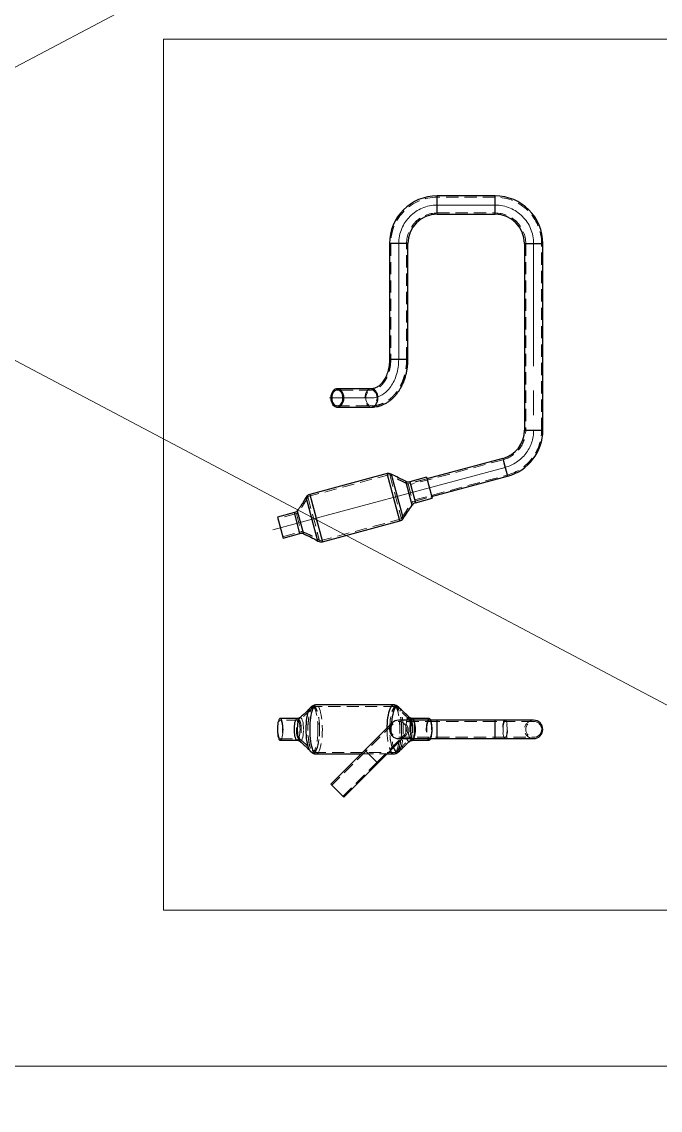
# Model space of a CAD drawing. Header units: millimetres. Extents: x -274 to 1592, y -149 to 3482.
# Drawn here: x 903 to 1234, y 1859 to 2423 of the extents above; entities that cross this region are included whole.
import ezdxf

# ---------------------------------------------------------------- set-up
doc = ezdxf.new("R2010")
doc.units = ezdxf.units.MM
doc.header["$LTSCALE"] = 5
doc.linetypes.add('CENTERX2', pattern=[20.32, 12.7, -2.54, 2.54, -2.54])
doc.linetypes.add('HIDDEN', pattern=[1.905, 1.27, -0.635])
doc.layers.add('Dimensão', color=252, linetype='Continuous', lineweight=13)

# ---------------------------------------------------------------- blocks, each defined once
blk = doc.blocks.new('11')
at = {"color": 7, "linetype": 'Continuous', "lineweight": 25}
for p, q in [((111.45, 172.04), (81.45, 172.04)), ((81.45, 163.91), (81.45, 172.04)), ((111.45, 163.91), (111.45, 172.04)), ((81.45, 162.52), (81.45, 163.91)), ((111.45, 162.52), (111.45, 163.91)), ((81.45, 162.52), (111.45, 162.52)), ((56.69, 147.28), (56.69, 87.28)), ((64.82, 147.28), (56.69, 147.28)), ((66.21, 147.28), (64.82, 147.28)), ((66.21, 87.28), (66.21, 147.28)), ((126.69, 147.28), (126.69, 50.57)), ((126.69, 147.28), (128.08, 147.28)), ((128.08, 147.28), (136.21, 147.28)), ((136.21, 50.57), (136.21, 147.28)), ((64.82, 87.28), (56.69, 87.28)), ((66.21, 87.28), (64.82, 87.28)), ((47.31, 72.04), (29.63, 72.04)), ((29.63, 62.52), (47.31, 62.52)), ((126.69, 50.57), (128.08, 50.57)), ((128.08, 50.57), (136.21, 50.57)), ((115.39, 35.85), (76.04, 25.31)), ((115.39, 35.85), (115.76, 34.5)), ((115.76, 34.5), (117.86, 26.65)), ((55.48, 28.01), (15.3, 17.25)), ((62.06, 3.48), (55.48, 28.01)), ((57.63, 27.79), (63.8, 4.75)), ((68.44, 11.75), (65.15, 24.04)), ((75.81, 26.16), (67.2, 23.86)), ((67.2, 23.86), (70.13, 12.94)), ((75.81, 26.16), (78.74, 15.25)), ((78.51, 16.11), (117.86, 26.65)), ((15.3, 17.25), (21.88, -7.29)), ((19.6, -6.99), (13.48, 15.85)), ((70.13, 12.94), (78.74, 15.25)), ((7.35, 7.82), (-1.46, 5.46)), ((10.27, -3.1), (7.35, 7.82)), ((8.86, 8.78), (12.07, -3.17)), ((-1.46, 5.46), (1.46, -5.46)), ((21.88, -7.29), (62.06, 3.48)), ((1.46, -5.46), (10.27, -3.1))]:
    blk.add_line(p, q, dxfattribs=at)
at = {"color": 7, "linetype": 'HIDDEN', "lineweight": 18}
for p, q in [((81.45, 172.04), (81.45, 162.52)), ((81.45, 163.17), (81.45, 171.39)), ((111.45, 171.39), (81.45, 171.39)), ((111.45, 172.04), (111.45, 162.52)), ((111.45, 171.39), (111.45, 163.17)), ((81.45, 163.17), (111.45, 163.17)), ((56.69, 147.28), (66.21, 147.28)), ((57.34, 147.28), (57.34, 87.28)), ((65.54, 147.28), (57.36, 147.28)), ((65.56, 87.28), (65.56, 147.28)), ((136.21, 147.28), (126.69, 147.28)), ((127.34, 147.28), (127.34, 50.57)), ((127.36, 147.28), (135.54, 147.28)), ((135.56, 50.57), (135.56, 147.28)), ((56.69, 87.28), (66.21, 87.28)), ((57.36, 87.28), (65.54, 87.28)), ((47.31, 71.39), (29.63, 71.39)), ((29.63, 63.17), (47.31, 63.17)), ((136.21, 50.57), (126.69, 50.57)), ((127.36, 50.57), (135.54, 50.57)), ((115.56, 35.22), (67.6, 22.37)), ((117.86, 26.65), (115.39, 35.85)), ((117.69, 27.28), (115.56, 35.22)), ((56.81, 27.54), (14.31, 16.15)), ((55.48, 28.01), (62.06, 3.48)), ((56.81, 27.54), (62.97, 4.55)), ((63.8, 4.75), (57.63, 27.79)), ((65.15, 24.04), (68.44, 11.75)), ((76.02, 25.39), (66.36, 22.8)), ((66.36, 22.8), (68.87, 13.43)), ((67.43, 23), (67.2, 23.86)), ((76.04, 25.31), (67.43, 23)), ((67.43, 23), (67.79, 21.65)), ((69.73, 14.43), (117.69, 27.28)), ((21.88, -7.29), (15.3, 17.25)), ((67.79, 21.65), (69.9, 13.8)), ((13.48, 15.85), (19.6, -6.99)), ((14.31, 16.15), (20.47, -6.84)), ((68.87, 13.43), (78.53, 16.02)), ((69.9, 13.8), (78.51, 16.11)), ((70.13, 12.94), (69.9, 13.8)), ((8.4, 7.27), (-1.26, 4.68)), ((7.35, 7.82), (10.27, -3.1)), ((8.4, 7.27), (10.91, -2.1)), ((12.07, -3.17), (8.86, 8.78)), ((20.47, -6.84), (62.97, 4.55)), ((1.26, -4.68), (10.91, -2.1))]:
    blk.add_line(p, q, dxfattribs=at)
at = {"color": 7, "linetype": 'CENTERX2', "lineweight": 18}
for p, q in [((81.45, 167.28), (111.45, 167.28)), ((61.45, 87.28), (61.45, 147.28)), ((131.45, 147.28), (131.45, 50.57)), ((25.63, 67.28), (47.31, 67.28)), ((116.63, 31.25), (63.75, 17.08)), ((13.52, 3.62), (63.75, 17.08)), ((13.52, 3.62), (-3.86, -1.04))]:
    blk.add_line(p, q, dxfattribs=at)
at = {"color": 7, "linetype": 'Continuous', "lineweight": 25, "flags": 128}
for points in [[(33, 67.28), (32.92, 68.27), (32.71, 69.22), (32.35, 70.08), (31.88, 70.82), (31.31, 71.41), (30.67, 71.81), (29.98, 72.02), (29.28, 72.02), (28.59, 71.81), (27.95, 71.41), (27.38, 70.82), (26.91, 70.08), (26.55, 69.22), (26.34, 68.27), (26.26, 67.28), (26.34, 66.29), (26.55, 65.34), (26.91, 64.48), (27.38, 63.74), (27.95, 63.16), (28.59, 62.75), (29.28, 62.54), (29.98, 62.54), (30.67, 62.75), (31.31, 63.16), (31.88, 63.74), (32.35, 64.48), (32.71, 65.34), (32.92, 66.29), (33, 67.28)], [(32.54, 67.28), (32.47, 68.2), (32.25, 69.07), (31.9, 69.85), (31.44, 70.5), (30.89, 70.99), (30.28, 71.29), (29.63, 71.39), (28.98, 71.29), (28.37, 70.99), (27.82, 70.5), (27.36, 69.85), (27.01, 69.07), (26.8, 68.2), (26.72, 67.28), (26.8, 66.37), (27.01, 65.5), (27.36, 64.72), (27.82, 64.07), (28.37, 63.58), (28.98, 63.27), (29.63, 63.17), (30.28, 63.27), (30.89, 63.58), (31.44, 64.07), (31.9, 64.72), (32.25, 65.5), (32.47, 66.37), (32.54, 67.28)], [(50.68, 67.28), (50.6, 68.27), (50.38, 69.22), (50.03, 70.08), (49.56, 70.82), (48.99, 71.41), (48.35, 71.81), (47.66, 72.02), (47.31, 72.04)], [(47.31, 62.52), (47.66, 62.54), (48.35, 62.75), (48.99, 63.16), (49.56, 63.74), (50.03, 64.48), (50.38, 65.34), (50.6, 66.29), (50.68, 67.28)]]:
    blk.add_lwpolyline(points, dxfattribs=at)
at = {"color": 7, "linetype": 'HIDDEN', "lineweight": 18, "flags": 128}
for points in [[(47.31, 72.04), (46.96, 72.02), (46.27, 71.81), (45.62, 71.41), (45.05, 70.82), (44.58, 70.08), (44.23, 69.22), (44.01, 68.27), (43.94, 67.28), (44.01, 66.29), (44.23, 65.34), (44.58, 64.48), (45.05, 63.74), (45.62, 63.16), (46.27, 62.75), (46.96, 62.54), (47.31, 62.52)], [(44.4, 67.28), (44.47, 66.37), (44.69, 65.5), (45.03, 64.72), (45.5, 64.07), (46.05, 63.58), (46.66, 63.27), (47.31, 63.17), (47.96, 63.27), (48.57, 63.58), (49.12, 64.07), (49.58, 64.72), (49.93, 65.5), (50.14, 66.37), (50.22, 67.28), (50.14, 68.2), (49.93, 69.07), (49.58, 69.85), (49.12, 70.5), (48.57, 70.99), (47.96, 71.29), (47.31, 71.39), (46.66, 71.29), (46.05, 70.99), (45.5, 70.5), (45.03, 69.85), (44.69, 69.07), (44.47, 68.2), (44.4, 67.28)]]:
    blk.add_lwpolyline(points, dxfattribs=at)
at = {"color": 7, "linetype": 'Continuous', "lineweight": 25}
for centre, radius, start, end in [((81.45, 147.28), 24.76, 90, 180), ((111.45, 147.28), 24.76, 0, 90), ((81.45, 147.28), 15.24, 90, 180), ((111.45, 147.28), 15.24, 0, 90), ((111.45, 50.57), 15.24, 285, 0), ((111.45, 50.57), 24.76, 285, 0), ((56.26, 25.12), 3, 62.8621, 105), ((66.43, 26.75), 3, 244.7852, 285), ((16.08, 14.35), 3, 105, 149.9758), ((70.9, 10.04), 3, 105, 145.2148), ((6.57, 10.72), 3, 285, 319.8841), ((61.28, 6.38), 3, 285, 327.1379), ((11.05, -5.99), 3, 70.1159, 105), ((21.1, -4.39), 3, 240.0242, 285)]:
    blk.add_arc(centre, radius, start, end, dxfattribs=at)
at = {"color": 7, "linetype": 'HIDDEN', "lineweight": 18}
for centre, radius, start, end in [((81.45, 147.28), 24.11, 90, 180), ((111.45, 147.28), 24.11, 0, 90), ((81.45, 147.28), 15.89, 90, 180), ((111.45, 147.28), 15.89, 0, 90), ((111.45, 50.57), 15.89, 285, 0), ((111.45, 50.57), 24.11, 285, 0)]:
    blk.add_arc(centre, radius, start, end, dxfattribs=at)
at = {"color": 7, "linetype": 'CENTERX2', "lineweight": 18}
for centre, start, end in [((81.45, 147.28), 90, 180), ((111.45, 147.28), 0, 90), ((111.45, 50.57), 285, 0)]:
    blk.add_arc(centre, 20, start, end, dxfattribs=at)
blk.add_ellipse((47.31, 87.28), major_axis=(0, -20), ratio=0.707107, start_param=0, end_param=1.570796, dxfattribs=at)
at = {"color": 7, "linetype": 'Continuous', "lineweight": 25}
for points, knots in [([(47.31, 62.52), (47.65, 62.53), (48.53, 62.54), (49.94, 62.73), (51.52, 63.1), (53.06, 63.64), (54.56, 64.35), (56.01, 65.22), (57.4, 66.24), (58.72, 67.42), (59.95, 68.75), (61.1, 70.21), (62.15, 71.8), (63.09, 73.51), (63.92, 75.31), (64.63, 77.2), (65.21, 79.16), (65.66, 81.18), (65.99, 83.24), (66.18, 85.28), (66.2, 86.63), (66.21, 87.28)], [0, 0, 0, 0, 0.032798, 0.084103, 0.135419, 0.186923, 0.238779, 0.291111, 0.343999, 0.397468, 0.451487, 0.505984, 0.56086, 0.616009, 0.671332, 0.726751, 0.782203, 0.837654, 0.893096, 0.94853, 1, 1, 1, 1]), ([(56.69, 87.28), (56.68, 87.01), (56.68, 86.19), (56.58, 84.84), (56.36, 83.25), (56.03, 81.71), (55.6, 80.24), (55.08, 78.86), (54.47, 77.58), (53.8, 76.42), (53.07, 75.38), (52.29, 74.48), (51.49, 73.72), (50.67, 73.11), (49.83, 72.63), (48.99, 72.29), (48.15, 72.08), (47.59, 72.06), (47.31, 72.04)], [0, 0, 0, 0, 0.032084, 0.095688, 0.159232, 0.222643, 0.285884, 0.348929, 0.411781, 0.474476, 0.537112, 0.599802, 0.662799, 0.726508, 0.79154, 0.858785, 0.929433, 1, 1, 1, 1]), ([(65.15, 24.04), (63.9, 24.64), (61.37, 25.86), (58.88, 27.14), (57.63, 27.79)], [0, 0, 0, 0, 0.496068, 1, 1, 1, 1]), ([(13.48, 15.85), (13.05, 15.1), (12.23, 13.69), (11.02, 11.74), (9.93, 10.12), (9.2, 9.2), (8.86, 8.78)], [0, 0, 0, 0, 0.310788, 0.580258, 0.809518, 1, 1, 1, 1]), ([(63.8, 4.75), (64.56, 5.94), (66.08, 8.29), (67.66, 10.61), (68.44, 11.75)], [0, 0, 0, 0, 0.503932, 1, 1, 1, 1]), ([(12.07, -3.17), (12.57, -3.37), (13.66, -3.8), (15.41, -4.66), (17.44, -5.74), (18.85, -6.55), (19.6, -6.99)], [0, 0, 0, 0, 0.190482, 0.419742, 0.689212, 1, 1, 1, 1])]:
    blk.add_open_spline(points, degree=3, knots=knots, dxfattribs=at)
at = {"color": 7, "linetype": 'HIDDEN', "lineweight": 18}
for points, knots in [([(47.31, 63.17), (47.64, 63.18), (48.49, 63.19), (49.86, 63.37), (51.4, 63.74), (52.91, 64.28), (54.38, 64.99), (55.8, 65.85), (57.15, 66.88), (58.43, 68.06), (59.64, 69.38), (60.75, 70.84), (61.76, 72.42), (62.67, 74.12), (63.46, 75.91), (64.13, 77.78), (64.68, 79.73), (65.1, 81.73), (65.39, 83.77), (65.54, 85.62), (65.56, 86.8), (65.56, 87.28)], [0, 0, 0, 0, 0.0326, 0.084762, 0.136943, 0.189319, 0.242051, 0.295258, 0.349009, 0.403313, 0.458128, 0.513374, 0.568951, 0.624756, 0.6807, 0.736715, 0.792746, 0.848769, 0.904782, 0.960788, 1, 1, 1, 1]), ([(57.34, 87.28), (57.33, 87), (57.33, 86.17), (57.23, 84.78), (57, 83.16), (56.66, 81.58), (56.23, 80.07), (55.69, 78.65), (55.07, 77.32), (54.38, 76.11), (53.62, 75.03), (52.81, 74.08), (51.96, 73.27), (51.08, 72.6), (50.19, 72.08), (49.27, 71.7), (48.31, 71.44), (47.66, 71.41), (47.31, 71.39)], [0, 0, 0, 0, 0.032043, 0.095209, 0.158327, 0.221335, 0.284201, 0.346906, 0.40945, 0.471866, 0.534231, 0.59664, 0.659302, 0.722545, 0.786855, 0.852911, 0.921564, 1, 1, 1, 1]), ([(66.42, 22.58), (65.85, 22.84), (64.55, 23.42), (62.4, 24.47), (59.78, 25.78), (57.9, 26.75), (56.88, 27.27)], [0, 0, 0, 0, 0.176746, 0.401876, 0.676074, 1, 1, 1, 1]), ([(14.39, 15.83), (14.02, 15.18), (13.33, 13.99), (12.35, 12.37), (11.52, 11.07), (10.86, 10.09), (10.32, 9.34), (9.81, 8.67), (9.21, 7.93), (8.71, 7.43), (8.43, 7.16)], [0, 0, 0, 0, 0.214488, 0.393243, 0.537986, 0.650025, 0.730375, 0.799554, 0.889653, 1, 1, 1, 1]), ([(62.89, 4.82), (63.6, 5.91), (64.94, 7.98), (66.89, 10.95), (68.19, 12.79), (68.81, 13.66)], [0, 0, 0, 0, 0.364803, 0.698388, 1, 1, 1, 1]), ([(10.88, -1.98), (11.26, -2.08), (11.94, -2.26), (12.83, -2.6), (13.61, -2.93), (14.45, -3.31), (15.52, -3.82), (16.88, -4.53), (18.54, -5.45), (19.73, -6.14), (20.38, -6.51)], [0, 0, 0, 0, 0.110347, 0.200446, 0.269625, 0.349975, 0.462014, 0.606757, 0.785512, 1, 1, 1, 1])]:
    blk.add_open_spline(points, degree=3, knots=knots, dxfattribs=at)

msp = doc.modelspace()

# ---------------------------------------------------------------- linework, layer by layer
at = {"color": 7, "linetype": 'Continuous', "lineweight": 25}
for p, q in [((1052.514, 2067.93), (1052.564, 2067.985)), ((1095.591, 2069.274), (1055.413, 2069.274)), ((1098.303, 2068.123), (1098.22, 2068.201)), ((1045.63, 2062.224), (1036.821, 2062.224)), ((1094.903, 2059.941), (1080.761, 2045.799)), ((1118.271, 2061.336), (1098.271, 2061.336)), ((1103.957, 2062.794), (1103.984, 2062.771)), ((1114.095, 2062.224), (1105.486, 2062.224)), ((1148.271, 2061.336), (1118.271, 2061.336)), ((1118.271, 2051.811), (1118.271, 2061.336)), ((1168.271, 2061.336), (1148.271, 2061.336)), ((1148.271, 2051.811), (1148.271, 2061.336)), ((1036.821, 2050.924), (1045.63, 2050.924)), ((1087.497, 2039.064), (1100.244, 2051.811)), ((1098.271, 2051.811), (1118.271, 2051.811)), ((1105.486, 2050.924), (1114.095, 2050.924)), ((1118.271, 2051.811), (1148.271, 2051.811)), ((1148.271, 2051.811), (1168.271, 2051.811)), ((1052.559, 2045.169), (1052.52, 2045.211)), ((1055.413, 2043.874), (1078.836, 2043.874)), ((1080.761, 2045.799), (1063.084, 2028.122)), ((1087.497, 2039.064), (1080.761, 2045.799)), ((1092.306, 2043.874), (1095.591, 2043.874)), ((1098.262, 2044.985), (1098.315, 2045.036)), ((1069.819, 2021.386), (1087.497, 2039.064)), ((1069.819, 2021.386), (1063.084, 2028.122))]:
    msp.add_line(p, q, dxfattribs=at)
at = {"color": 7, "linetype": 'HIDDEN', "lineweight": 18}
for p, q in [((1096.708, 2068.474), (1054.207, 2068.474)), ((1046.48, 2061.424), (1036.821, 2061.424)), ((1118.271, 2060.686), (1098.271, 2060.686)), ((1114.095, 2061.424), (1104.436, 2061.424)), ((1118.271, 2061.336), (1118.271, 2053.206)), ((1118.271, 2052.461), (1118.271, 2060.686)), ((1148.271, 2060.686), (1118.271, 2060.686)), ((1148.271, 2061.336), (1148.271, 2053.206)), ((1148.271, 2060.686), (1148.271, 2052.461)), ((1168.271, 2060.686), (1148.271, 2060.686)), ((1095.363, 2059.482), (1081.221, 2045.34)), ((1092.304, 2056.574), (1092.31, 2057.348)), ((1036.821, 2051.724), (1046.48, 2051.724)), ((1087.037, 2039.524), (1101.179, 2053.666)), ((1098.271, 2052.461), (1118.271, 2052.461)), ((1100.244, 2051.811), (1101.639, 2053.206)), ((1104.436, 2051.724), (1114.095, 2051.724)), ((1118.271, 2053.206), (1118.271, 2051.811)), ((1118.271, 2052.461), (1148.271, 2052.461)), ((1148.271, 2053.206), (1148.271, 2051.811)), ((1148.271, 2052.461), (1168.271, 2052.461)), ((1054.207, 2044.674), (1096.708, 2044.674)), ((1081.221, 2045.34), (1063.543, 2027.662)), ((1078.836, 2043.874), (1092.306, 2043.874)), ((1080.761, 2045.799), (1087.497, 2039.064)), ((1081.221, 2045.34), (1087.037, 2039.524)), ((1069.359, 2021.846), (1087.037, 2039.524))]:
    msp.add_line(p, q, dxfattribs=at)
at = {"color": 7, "linetype": 'Continuous', "lineweight": 25, "flags": 128}
for points in [[(1052.52, 2045.211), (1052.194, 2045.651), (1051.835, 2046.335), (1051.502, 2047.195), (1051.201, 2048.214), (1050.937, 2049.377), (1050.715, 2050.663), (1050.538, 2052.05), (1050.409, 2053.514), (1050.331, 2055.031), (1050.305, 2056.574), (1050.331, 2058.117), (1050.409, 2059.634), (1050.538, 2061.098), (1050.715, 2062.485), (1050.937, 2063.771), (1051.201, 2064.933), (1051.502, 2065.953), (1051.835, 2066.812), (1052.194, 2067.496), (1052.514, 2067.93)], [(1055.413, 2069.274), (1055.206, 2069.249), (1054.797, 2069.049), (1054.397, 2068.652), (1054.013, 2068.065), (1053.651, 2067.297), (1053.317, 2066.359), (1053.017, 2065.267), (1052.753, 2064.039), (1052.532, 2062.692), (1052.356, 2061.249), (1052.229, 2059.732), (1052.152, 2058.165), (1052.126, 2056.574)], [(1092.31, 2057.348), (1092.33, 2058.165), (1092.407, 2059.732), (1092.534, 2061.249), (1092.71, 2062.692), (1092.931, 2064.039), (1093.194, 2065.267), (1093.495, 2066.359), (1093.829, 2067.297), (1094.191, 2068.065), (1094.575, 2068.652), (1094.975, 2069.049), (1095.384, 2069.249), (1095.588, 2069.274)], [(1098.22, 2068.201), (1098.027, 2068.345), (1097.634, 2068.492), (1097.238, 2068.443), (1096.848, 2068.199), (1096.469, 2067.765), (1096.107, 2067.146), (1095.769, 2066.354), (1095.46, 2065.401), (1095.185, 2064.304), (1094.948, 2063.079), (1094.754, 2061.748), (1094.606, 2060.331), (1094.549, 2059.586)], [(1036.821, 2062.224), (1036.613, 2062.166), (1036.343, 2061.913), (1036.09, 2061.467), (1035.863, 2060.844), (1035.671, 2060.066), (1035.521, 2059.163), (1035.418, 2058.166), (1035.365, 2057.111), (1035.365, 2056.037), (1035.418, 2054.982), (1035.521, 2053.985), (1035.671, 2053.081), (1035.863, 2052.304), (1036.09, 2051.681), (1036.343, 2051.234), (1036.613, 2050.981), (1036.821, 2050.924)], [(1045.632, 2050.924), (1045.422, 2050.981), (1045.152, 2051.234), (1044.899, 2051.681), (1044.673, 2052.304), (1044.481, 2053.081), (1044.331, 2053.985), (1044.227, 2054.982), (1044.175, 2056.037), (1044.175, 2057.111), (1044.227, 2058.166), (1044.331, 2059.163), (1044.481, 2060.066), (1044.673, 2060.844), (1044.899, 2061.467), (1045.152, 2061.913), (1045.422, 2062.166), (1045.632, 2062.224)], [(1046.98, 2062.647), (1046.931, 2062.608), (1046.658, 2062.265), (1046.405, 2061.739), (1046.181, 2061.047), (1045.992, 2060.212), (1045.844, 2059.259), (1045.744, 2058.22), (1045.692, 2057.129), (1045.692, 2056.019), (1045.744, 2054.927), (1045.844, 2053.888), (1045.992, 2052.936), (1046.181, 2052.1), (1046.405, 2051.409), (1046.658, 2050.883), (1046.931, 2050.54), (1046.994, 2050.49)], [(1102.524, 2061.336), (1102.708, 2061.881), (1102.968, 2062.421), (1103.249, 2062.773), (1103.541, 2062.926), (1103.836, 2062.875), (1103.957, 2062.794)], [(1114.882, 2061.336), (1114.702, 2061.713), (1114.44, 2062.064), (1114.164, 2062.217), (1113.887, 2062.166), (1113.617, 2061.913), (1113.364, 2061.467), (1113.308, 2061.336)], [(1114.332, 2061.336), (1114.285, 2061.368), (1114.031, 2061.418), (1113.858, 2061.336)], [(1052.126, 2056.574), (1052.152, 2054.982), (1052.229, 2053.415), (1052.356, 2051.899), (1052.532, 2050.455), (1052.753, 2049.109), (1053.017, 2047.88), (1053.317, 2046.788), (1053.651, 2045.851), (1054.013, 2045.082), (1054.397, 2044.495), (1054.797, 2044.099), (1055.206, 2043.899), (1055.413, 2043.874)], [(1103.987, 2050.379), (1103.836, 2050.272), (1103.541, 2050.221), (1103.249, 2050.374), (1102.968, 2050.726), (1102.708, 2051.267), (1102.524, 2051.811)], [(1113.308, 2051.811), (1113.364, 2051.681), (1113.617, 2051.234), (1113.887, 2050.981), (1114.164, 2050.93), (1114.44, 2051.083), (1114.702, 2051.434), (1114.882, 2051.811)], [(1113.858, 2051.811), (1114.031, 2051.73), (1114.285, 2051.78), (1114.332, 2051.811)], [(1095.628, 2047.196), (1095.769, 2046.794), (1096.107, 2046.001), (1096.469, 2045.383), (1096.848, 2044.948), (1097.238, 2044.704), (1097.634, 2044.655), (1098.027, 2044.802), (1098.262, 2044.985)]]:
    msp.add_lwpolyline(points, dxfattribs=at)
at = {"color": 7, "linetype": 'HIDDEN', "lineweight": 18, "flags": 128}
for points in [[(1057.287, 2056.574), (1057.262, 2058.095), (1057.187, 2059.592), (1057.062, 2061.039), (1056.891, 2062.413), (1056.676, 2063.691), (1056.42, 2064.852), (1056.128, 2065.878), (1055.804, 2066.75), (1055.454, 2067.455), (1055.084, 2067.982), (1054.699, 2068.321), (1054.306, 2068.468), (1053.912, 2068.419), (1053.522, 2068.175), (1053.144, 2067.742), (1052.783, 2067.124), (1052.445, 2066.334), (1052.137, 2065.383), (1051.862, 2064.288), (1051.626, 2063.066), (1051.433, 2061.737), (1051.284, 2060.324), (1051.184, 2058.849), (1051.134, 2057.336), (1051.134, 2055.811), (1051.184, 2054.299), (1051.284, 2052.824), (1051.433, 2051.411), (1051.626, 2050.082), (1051.862, 2048.86), (1052.137, 2047.764), (1052.445, 2046.814), (1052.783, 2046.023), (1053.144, 2045.406), (1053.522, 2044.972), (1053.912, 2044.729), (1054.306, 2044.68), (1054.699, 2044.826), (1055.084, 2045.166), (1055.454, 2045.692), (1055.804, 2046.398), (1056.128, 2047.27), (1056.42, 2048.295), (1056.676, 2049.456), (1056.891, 2050.734), (1057.062, 2052.108), (1057.187, 2053.555), (1057.262, 2055.052), (1057.287, 2056.574)], [(1057.2, 2056.574), (1057.175, 2058.083), (1057.098, 2059.567), (1056.973, 2060.999), (1056.799, 2062.356), (1056.582, 2063.613), (1056.324, 2064.751), (1056.03, 2065.748), (1055.704, 2066.589), (1055.353, 2067.258), (1054.982, 2067.744), (1054.598, 2068.039), (1054.207, 2068.138), (1053.817, 2068.039), (1053.433, 2067.744), (1053.062, 2067.258), (1052.711, 2066.589), (1052.385, 2065.748), (1052.091, 2064.751), (1051.833, 2063.613), (1051.615, 2062.356), (1051.442, 2060.999), (1051.316, 2059.567), (1051.24, 2058.083), (1051.214, 2056.574), (1051.24, 2055.064), (1051.316, 2053.581), (1051.442, 2052.148), (1051.615, 2050.792), (1051.833, 2049.534), (1052.091, 2048.397), (1052.385, 2047.399), (1052.711, 2046.559), (1053.062, 2045.89), (1053.433, 2045.404), (1053.817, 2045.109), (1054.207, 2045.01), (1054.598, 2045.109), (1054.982, 2045.404), (1055.353, 2045.89), (1055.704, 2046.559), (1056.03, 2047.399), (1056.324, 2048.397), (1056.582, 2049.534), (1056.799, 2050.792), (1056.973, 2052.148), (1057.098, 2053.581), (1057.175, 2055.064), (1057.2, 2056.574)], [(1052.564, 2067.985), (1052.573, 2067.993), (1052.965, 2068.295), (1053.365, 2068.396), (1053.764, 2068.295), (1054.156, 2067.993), (1054.535, 2067.496), (1054.894, 2066.812), (1055.227, 2065.953), (1055.528, 2064.933), (1055.792, 2063.771), (1056.014, 2062.485), (1056.191, 2061.098), (1056.32, 2059.634), (1056.398, 2058.117), (1056.424, 2056.574)], [(1055.413, 2043.874), (1055.619, 2043.899), (1056.029, 2044.099), (1056.428, 2044.495), (1056.812, 2045.082), (1057.174, 2045.851), (1057.508, 2046.788), (1057.809, 2047.88), (1058.072, 2049.109), (1058.293, 2050.455), (1058.469, 2051.899), (1058.596, 2053.415), (1058.674, 2054.982), (1058.7, 2056.574), (1058.674, 2058.165), (1058.596, 2059.732), (1058.469, 2061.249), (1058.293, 2062.692), (1058.072, 2064.039), (1057.809, 2065.267), (1057.508, 2066.359), (1057.174, 2067.297), (1056.812, 2068.065), (1056.428, 2068.652), (1056.029, 2069.049), (1055.619, 2069.249), (1055.413, 2069.274)], [(1099.788, 2056.574), (1099.763, 2058.095), (1099.687, 2059.592), (1099.563, 2061.039), (1099.392, 2062.413), (1099.177, 2063.691), (1098.921, 2064.852), (1098.629, 2065.878), (1098.305, 2066.75), (1097.955, 2067.455), (1097.585, 2067.982), (1097.2, 2068.321), (1096.807, 2068.468), (1096.412, 2068.419), (1096.023, 2068.175), (1095.645, 2067.742), (1095.284, 2067.124), (1094.946, 2066.334), (1094.638, 2065.383), (1094.363, 2064.288), (1094.127, 2063.066), (1093.933, 2061.737), (1093.785, 2060.324), (1093.685, 2058.849), (1093.635, 2057.336), (1093.635, 2055.811), (1093.685, 2054.299), (1093.785, 2052.824), (1093.933, 2051.411), (1094.127, 2050.082), (1094.363, 2048.86), (1094.638, 2047.764), (1094.946, 2046.814), (1095.284, 2046.023), (1095.645, 2045.406), (1096.023, 2044.972), (1096.412, 2044.729), (1096.807, 2044.68), (1097.2, 2044.826), (1097.585, 2045.166), (1097.955, 2045.692), (1098.305, 2046.398), (1098.629, 2047.27), (1098.921, 2048.295), (1099.177, 2049.456), (1099.392, 2050.734), (1099.563, 2052.108), (1099.687, 2053.555), (1099.763, 2055.052), (1099.788, 2056.574)], [(1099.716, 2056.574), (1099.69, 2058.09), (1099.613, 2059.581), (1099.487, 2061.021), (1099.313, 2062.384), (1099.094, 2063.648), (1098.835, 2064.79), (1098.539, 2065.793), (1098.212, 2066.637), (1097.859, 2067.309), (1097.487, 2067.798), (1097.101, 2068.094), (1096.708, 2068.194), (1096.316, 2068.094), (1095.93, 2067.798), (1095.557, 2067.309), (1095.204, 2066.637), (1094.877, 2065.793), (1094.582, 2064.79), (1094.322, 2063.648), (1094.104, 2062.384), (1093.93, 2061.021), (1093.803, 2059.581), (1093.726, 2058.09), (1093.701, 2056.574), (1093.726, 2055.057), (1093.803, 2053.566), (1093.93, 2052.127), (1094.104, 2050.764), (1094.322, 2049.5), (1094.582, 2048.357), (1094.877, 2047.355), (1095.204, 2046.51), (1095.557, 2045.838), (1095.93, 2045.35), (1096.316, 2045.053), (1096.708, 2044.954), (1097.101, 2045.053), (1097.487, 2045.35), (1097.859, 2045.838), (1098.212, 2046.51), (1098.539, 2047.355), (1098.835, 2048.357), (1099.094, 2049.5), (1099.313, 2050.764), (1099.487, 2052.127), (1099.613, 2053.566), (1099.69, 2055.057), (1099.716, 2056.574)], [(1095.588, 2069.274), (1095.797, 2069.249), (1096.207, 2069.049), (1096.606, 2068.652), (1096.99, 2068.065), (1097.352, 2067.297), (1097.686, 2066.359), (1097.987, 2065.267), (1098.25, 2064.039), (1098.471, 2062.692), (1098.647, 2061.249), (1098.774, 2059.732), (1098.852, 2058.165), (1098.878, 2056.574), (1098.852, 2054.982), (1098.774, 2053.415), (1098.647, 2051.899), (1098.471, 2050.455), (1098.25, 2049.109), (1097.987, 2047.88), (1097.686, 2046.788), (1097.352, 2045.851), (1096.99, 2045.082), (1096.606, 2044.495), (1096.207, 2044.099), (1095.797, 2043.899), (1095.589, 2043.874)], [(1100.621, 2056.574), (1100.596, 2058.099), (1100.52, 2059.598), (1100.396, 2061.049), (1100.224, 2062.425), (1100.008, 2063.706), (1099.752, 2064.869), (1099.459, 2065.897), (1099.135, 2066.771), (1098.784, 2067.478), (1098.413, 2068.005), (1098.303, 2068.123)], [(1038.076, 2056.574), (1038.05, 2057.55), (1037.974, 2058.486), (1037.851, 2059.344), (1037.686, 2060.089), (1037.485, 2060.69), (1037.257, 2061.122), (1037.011, 2061.368), (1036.757, 2061.418), (1036.506, 2061.269), (1036.268, 2060.928), (1036.052, 2060.409), (1035.868, 2059.733), (1035.723, 2058.927), (1035.623, 2058.026), (1035.572, 2057.064), (1035.572, 2056.083), (1035.623, 2055.122), (1035.723, 2054.22), (1035.868, 2053.415), (1036.052, 2052.738), (1036.268, 2052.219), (1036.506, 2051.879), (1036.757, 2051.73), (1037.011, 2051.78), (1037.257, 2052.026), (1037.485, 2052.458), (1037.686, 2053.058), (1037.851, 2053.803), (1037.974, 2054.661), (1038.05, 2055.597), (1038.076, 2056.574)], [(1038.283, 2056.574), (1038.257, 2057.643), (1038.178, 2058.674), (1038.051, 2059.628), (1037.879, 2060.473), (1037.669, 2061.176), (1037.428, 2061.713), (1037.166, 2062.064), (1036.89, 2062.217), (1036.821, 2062.224)], [(1047.735, 2056.574), (1047.71, 2057.55), (1047.634, 2058.486), (1047.51, 2059.344), (1047.345, 2060.089), (1047.144, 2060.69), (1046.916, 2061.122), (1046.67, 2061.368), (1046.416, 2061.418), (1046.165, 2061.269), (1045.927, 2060.928), (1045.712, 2060.409), (1045.528, 2059.733), (1045.383, 2058.927), (1045.282, 2058.026), (1045.231, 2057.064), (1045.231, 2056.083), (1045.282, 2055.122), (1045.383, 2054.22), (1045.528, 2053.415), (1045.712, 2052.738), (1045.927, 2052.219), (1046.165, 2051.879), (1046.416, 2051.73), (1046.67, 2051.78), (1046.916, 2052.026), (1047.144, 2052.458), (1047.345, 2053.058), (1047.51, 2053.803), (1047.634, 2054.661), (1047.71, 2055.597), (1047.735, 2056.574)], [(1047.705, 2056.574), (1047.679, 2057.558), (1047.599, 2058.499), (1047.471, 2059.356), (1047.3, 2060.092), (1047.093, 2060.674), (1046.859, 2061.076), (1046.608, 2061.282), (1046.352, 2061.282), (1046.101, 2061.076), (1045.867, 2060.674), (1045.66, 2060.092), (1045.489, 2059.356), (1045.361, 2058.499), (1045.282, 2057.558), (1045.255, 2056.574), (1045.282, 2055.589), (1045.361, 2054.648), (1045.489, 2053.791), (1045.66, 2053.056), (1045.867, 2052.474), (1046.101, 2052.071), (1046.352, 2051.866), (1046.608, 2051.866), (1046.859, 2052.071), (1047.093, 2052.474), (1047.3, 2053.056), (1047.471, 2053.791), (1047.599, 2054.648), (1047.679, 2055.589), (1047.705, 2056.574)], [(1045.632, 2062.224), (1045.7, 2062.217), (1045.975, 2062.064), (1046.238, 2061.713), (1046.479, 2061.176), (1046.689, 2060.473), (1046.861, 2059.628), (1046.988, 2058.674), (1047.066, 2057.643), (1047.093, 2056.574)], [(1048.889, 2056.574), (1048.864, 2057.679), (1048.787, 2058.748), (1048.663, 2059.748), (1048.494, 2060.646), (1048.286, 2061.413), (1048.047, 2062.024), (1047.783, 2062.46), (1047.503, 2062.707), (1047.216, 2062.757), (1046.98, 2062.647)], [(1105.691, 2056.574), (1105.665, 2057.55), (1105.589, 2058.486), (1105.466, 2059.344), (1105.3, 2060.089), (1105.1, 2060.69), (1104.872, 2061.122), (1104.626, 2061.368), (1104.372, 2061.418), (1104.121, 2061.269), (1103.883, 2060.928), (1103.667, 2060.409), (1103.483, 2059.733), (1103.338, 2058.927), (1103.238, 2058.026), (1103.187, 2057.064), (1103.187, 2056.083), (1103.238, 2055.122), (1103.338, 2054.22), (1103.483, 2053.415), (1103.667, 2052.738), (1103.883, 2052.219), (1104.121, 2051.879), (1104.372, 2051.73), (1104.626, 2051.78), (1104.872, 2052.026), (1105.1, 2052.458), (1105.3, 2053.058), (1105.466, 2053.803), (1105.589, 2054.661), (1105.665, 2055.597), (1105.691, 2056.574)], [(1105.631, 2056.574), (1105.605, 2057.534), (1105.528, 2058.452), (1105.403, 2059.289), (1105.236, 2060.006), (1105.033, 2060.574), (1104.805, 2060.966), (1104.561, 2061.167), (1104.311, 2061.167), (1104.066, 2060.966), (1103.838, 2060.574), (1103.636, 2060.006), (1103.469, 2059.289), (1103.344, 2058.452), (1103.266, 2057.534), (1103.24, 2056.574), (1103.266, 2055.613), (1103.344, 2054.695), (1103.469, 2053.859), (1103.636, 2053.141), (1103.838, 2052.574), (1104.066, 2052.181), (1104.311, 2051.98), (1104.561, 2051.98), (1104.805, 2052.181), (1105.033, 2052.574), (1105.236, 2053.141), (1105.403, 2053.859), (1105.528, 2054.695), (1105.605, 2055.613), (1105.631, 2056.574)], [(1103.984, 2062.771), (1104.124, 2062.622), (1104.395, 2062.174), (1104.641, 2061.545), (1104.854, 2060.758), (1105.028, 2059.835), (1105.156, 2058.808), (1105.234, 2057.709), (1105.261, 2056.574)], [(1104.614, 2053.206), (1104.815, 2052.58), (1105.044, 2052.128), (1105.293, 2051.87), (1105.55, 2051.818), (1105.805, 2051.974), (1106.045, 2052.33), (1106.262, 2052.873), (1106.444, 2053.577), (1106.584, 2054.412), (1106.677, 2055.341), (1106.717, 2056.324), (1106.703, 2057.319), (1106.637, 2058.28), (1106.52, 2059.168), (1106.357, 2059.941), (1106.157, 2060.568), (1105.928, 2061.02), (1105.679, 2061.278), (1105.421, 2061.33), (1105.167, 2061.174), (1104.926, 2060.817), (1104.71, 2060.275), (1104.528, 2059.571), (1104.388, 2058.736), (1104.295, 2057.806), (1104.255, 2056.823), (1104.268, 2055.829), (1104.335, 2054.867), (1104.452, 2053.98), (1104.614, 2053.206)], [(1105.486, 2060.686), (1105.249, 2060.583), (1105.024, 2060.279), (1104.822, 2059.789), (1104.654, 2059.138), (1104.527, 2058.358), (1104.448, 2057.489), (1104.422, 2056.574), (1104.448, 2055.659), (1104.527, 2054.789), (1104.654, 2054.01), (1104.822, 2053.358), (1105.024, 2052.869), (1105.249, 2052.564), (1105.486, 2052.461), (1105.723, 2052.564), (1105.948, 2052.869), (1106.15, 2053.358), (1106.318, 2054.01), (1106.445, 2054.789), (1106.524, 2055.659), (1106.55, 2056.574), (1106.524, 2057.489), (1106.445, 2058.358), (1106.318, 2059.138), (1106.15, 2059.789), (1105.948, 2060.279), (1105.723, 2060.583), (1105.486, 2060.686)], [(1106.948, 2056.574), (1106.922, 2057.643), (1106.843, 2058.674), (1106.716, 2059.628), (1106.544, 2060.473), (1106.334, 2061.176), (1106.093, 2061.713), (1105.831, 2062.064), (1105.555, 2062.217), (1105.486, 2062.224)], [(1113.858, 2061.336), (1113.78, 2061.269), (1113.542, 2060.928), (1113.327, 2060.409), (1113.142, 2059.733), (1112.997, 2058.927), (1112.897, 2058.026), (1112.846, 2057.064), (1112.846, 2056.083), (1112.897, 2055.122), (1112.997, 2054.22), (1113.142, 2053.415), (1113.327, 2052.738), (1113.542, 2052.219), (1113.78, 2051.879), (1113.858, 2051.811)], [(1115.35, 2056.574), (1115.324, 2057.55), (1115.248, 2058.486), (1115.125, 2059.344), (1114.96, 2060.089), (1114.759, 2060.69), (1114.531, 2061.122), (1114.332, 2061.336)], [(1152.576, 2053.206), (1152.776, 2052.58), (1153.006, 2052.128), (1153.255, 2051.87), (1153.512, 2051.818), (1153.766, 2051.974), (1154.007, 2052.33), (1154.223, 2052.873), (1154.405, 2053.577), (1154.546, 2054.412), (1154.638, 2055.341), (1154.678, 2056.324), (1154.665, 2057.319), (1154.598, 2058.28), (1154.481, 2059.168), (1154.319, 2059.941), (1154.119, 2060.568), (1153.889, 2061.02), (1153.64, 2061.278), (1153.383, 2061.33), (1153.128, 2061.174), (1152.888, 2060.817), (1152.672, 2060.275), (1152.49, 2059.571), (1152.349, 2058.736), (1152.257, 2057.806), (1152.217, 2056.823), (1152.23, 2055.829), (1152.297, 2054.867), (1152.414, 2053.98), (1152.576, 2053.206)], [(1153.447, 2060.686), (1153.211, 2060.583), (1152.986, 2060.279), (1152.784, 2059.789), (1152.615, 2059.138), (1152.488, 2058.358), (1152.41, 2057.489), (1152.383, 2056.574), (1152.41, 2055.659), (1152.488, 2054.789), (1152.615, 2054.01), (1152.784, 2053.358), (1152.986, 2052.869), (1153.211, 2052.564), (1153.447, 2052.461), (1153.684, 2052.564), (1153.909, 2052.869), (1154.111, 2053.358), (1154.28, 2054.01), (1154.406, 2054.789), (1154.485, 2055.659), (1154.512, 2056.574), (1154.485, 2057.489), (1154.406, 2058.358), (1154.28, 2059.138), (1154.111, 2059.789), (1153.909, 2060.279), (1153.684, 2060.583), (1153.447, 2060.686)], [(1036.821, 2050.924), (1036.89, 2050.93), (1037.166, 2051.083), (1037.428, 2051.434), (1037.669, 2051.971), (1037.879, 2052.675), (1038.051, 2053.519), (1038.178, 2054.474), (1038.257, 2055.504), (1038.283, 2056.574)], [(1047.093, 2056.574), (1047.066, 2055.504), (1046.988, 2054.474), (1046.861, 2053.519), (1046.689, 2052.675), (1046.479, 2051.971), (1046.238, 2051.434), (1045.975, 2051.083), (1045.7, 2050.93), (1045.632, 2050.924)], [(1046.994, 2050.49), (1047.216, 2050.391), (1047.503, 2050.441), (1047.783, 2050.688), (1048.047, 2051.124), (1048.286, 2051.735), (1048.494, 2052.502), (1048.663, 2053.399), (1048.787, 2054.399), (1048.864, 2055.469), (1048.889, 2056.574)], [(1056.424, 2056.574), (1056.398, 2055.031), (1056.32, 2053.514), (1056.191, 2052.05), (1056.014, 2050.663), (1055.792, 2049.377), (1055.528, 2048.214), (1055.227, 2047.195), (1054.894, 2046.335), (1054.535, 2045.651), (1054.156, 2045.154), (1053.764, 2044.853), (1053.365, 2044.752), (1052.965, 2044.853), (1052.573, 2045.154), (1052.559, 2045.169)], [(1098.315, 2045.036), (1098.413, 2045.142), (1098.784, 2045.67), (1099.135, 2046.377), (1099.459, 2047.251), (1099.752, 2048.278), (1100.008, 2049.442), (1100.224, 2050.722), (1100.396, 2052.099), (1100.52, 2053.549), (1100.596, 2055.049), (1100.621, 2056.574)], [(1105.261, 2056.574), (1105.234, 2055.438), (1105.156, 2054.339), (1105.028, 2053.312), (1104.854, 2052.39), (1104.641, 2051.602), (1104.395, 2050.974), (1104.124, 2050.526), (1103.987, 2050.379)], [(1105.486, 2050.924), (1105.555, 2050.93), (1105.831, 2051.083), (1106.093, 2051.434), (1106.334, 2051.971), (1106.544, 2052.675), (1106.716, 2053.519), (1106.843, 2054.474), (1106.922, 2055.504), (1106.948, 2056.574)]]:
    msp.add_lwpolyline(points, dxfattribs=at)
at = {"color": 7, "linetype": 'HIDDEN', "lineweight": 18}
for centre in [(1098.271, 2056.574), (1168.271, 2056.574)]:
    msp.add_circle(centre, 4.112, dxfattribs=at)
at = {"color": 7, "linetype": 'Continuous', "lineweight": 25}
for centre, radius, start, end in [((1098.271, 2056.574), 4.763, 90, 270), ((1105.926, 2061.041), 1.262, 110.41777, 166.46684), ((1168.271, 2056.574), 4.763, 270, 90), ((1105.926, 2052.107), 1.262, 193.53316, 249.58223), ((1096.265, 2046.159), 2.383, 195.21049, 253.5124)]:
    msp.add_arc(centre, radius, start, end, dxfattribs=at)
at = {"color": 7, "linetype": 'HIDDEN', "lineweight": 18}
for centre, radius, start, end in [((1098.271, 2056.574), 4.763, 315, 90), ((1121.549, 2056.574), 19.611, 165.94565, 194.05435), ((1120.03, 2056.574), 16.054, 162.74271, 197.25729), ((1128.639, 2056.574), 16.054, 162.74271, 197.25729), ((1102.199, 2057.108), 13.369, 357.70901, 18.43757), ((1168.271, 2056.574), 4.763, 90, 225), ((1121.866, 2055.38), 29.587, 177.68728, 199.43849), ((1130.051, 2056.438), 35.642, 174.93233, 195.02916), ((1107.181, 2055.83), 8.202, 330.66606, 5.20491), ((1102.199, 2056.039), 13.369, 341.56243, 2.29099), ((1098.271, 2056.574), 4.763, 270, 315), ((1168.271, 2056.574), 4.762, 225, 270)]:
    msp.add_arc(centre, radius, start, end, dxfattribs=at)
for points, knots in [([(1053.417, 2067.727), (1052.925, 2067.199), (1052.059, 2066.27), (1050.851, 2065.033), (1050.037, 2064.235), (1049.526, 2063.753), (1049.207, 2063.459), (1048.838, 2063.126), (1048.316, 2062.672), (1047.457, 2061.97), (1046.722, 2061.517), (1046.307, 2061.26)], [0, 0, 0, 0, 0.2292283, 0.4036458, 0.5276622, 0.5773887, 0.6203748, 0.6622012, 0.738452, 0.8519681, 1, 1, 1, 1]), ([(1104.681, 2061.094), (1103.798, 2061.87), (1102.048, 2063.409), (1099.667, 2065.689), (1098.136, 2067.169), (1097.379, 2067.901)], [0, 0, 0, 0, 0.3393708, 0.6733402, 1, 1, 1, 1]), ([(1046.309, 2051.886), (1046.802, 2051.574), (1047.88, 2050.892), (1049.503, 2049.447), (1051.373, 2047.609), (1052.703, 2046.184), (1053.414, 2045.423)], [0, 0, 0, 0, 0.1934852, 0.4234622, 0.6919689, 1, 1, 1, 1]), ([(1097.417, 2045.281), (1097.966, 2045.81), (1098.922, 2046.732), (1100.132, 2047.888), (1101.051, 2048.758), (1101.991, 2049.639), (1103.204, 2050.762), (1104.137, 2051.578), (1104.666, 2052.042)], [0, 0, 0, 0, 0.2267019, 0.3949808, 0.5054384, 0.617779, 0.7830752, 1, 1, 1, 1])]:
    msp.add_open_spline(points, degree=3, knots=knots, dxfattribs=at)
at = {"color": 7, "linetype": 'Continuous', "lineweight": 25}
for points, knots in [([(1052.561, 2067.981), (1052.214, 2067.609), (1051.474, 2066.815), (1050.275, 2065.56), (1048.805, 2064.096), (1047.599, 2063.139), (1046.979, 2062.647)], [0, 0, 0, 0, 0.2152248, 0.458813, 0.7215851, 1, 1, 1, 1]), ([(1055.411, 2069.258), (1055.201, 2069.254), (1054.731, 2069.244), (1054.042, 2069.032), (1053.387, 2068.695), (1052.864, 2068.303), (1052.602, 2068.012), (1052.489, 2067.886)], [0, 0, 0, 0, 0.1779585, 0.3978312, 0.6134634, 0.8331246, 1, 1, 1, 1]), ([(1098.321, 2068.093), (1098.173, 2068.234), (1097.856, 2068.537), (1097.244, 2068.91), (1096.534, 2069.169), (1095.961, 2069.288), (1095.644, 2069.263), (1095.579, 2069.257)], [0, 0, 0, 0, 0.216144, 0.4634402, 0.7030752, 0.9397674, 1, 1, 1, 1]), ([(1103.961, 2062.791), (1103.024, 2063.65), (1101.037, 2065.471), (1099.194, 2067.257), (1098.221, 2068.2)], [0, 0, 0, 0, 0.4716843, 1, 1, 1, 1]), ([(1046.976, 2062.654), (1046.9, 2062.6), (1046.698, 2062.455), (1046.213, 2062.259), (1045.809, 2062.243), (1045.621, 2062.236)], [0, 0, 0, 0, 0.2427648, 0.6467829, 1, 1, 1, 1]), ([(1105.477, 2062.236), (1105.442, 2062.232), (1105.196, 2062.206), (1104.757, 2062.32), (1104.273, 2062.535), (1104.085, 2062.688), (1103.998, 2062.76)], [0, 0, 0, 0, 0.057992, 0.4053782, 0.7208187, 1, 1, 1, 1]), ([(1045.632, 2050.909), (1045.678, 2050.913), (1045.934, 2050.94), (1046.375, 2050.821), (1046.781, 2050.645), (1046.917, 2050.537), (1046.952, 2050.51)], [0, 0, 0, 0, 0.0893494, 0.5003251, 0.8731651, 1, 1, 1, 1]), ([(1046.996, 2050.488), (1047.531, 2050.062), (1048.561, 2049.24), (1050.024, 2047.814), (1051.347, 2046.462), (1052.173, 2045.581), (1052.559, 2045.168)], [0, 0, 0, 0, 0.2847041, 0.5491935, 0.7888078, 1, 1, 1, 1]), ([(1098.261, 2044.984), (1098.799, 2045.501), (1099.977, 2046.636), (1101.899, 2048.469), (1103.259, 2049.713), (1103.988, 2050.38)], [0, 0, 0, 0, 0.2801226, 0.614309, 1, 1, 1, 1]), ([(1104.013, 2050.397), (1104.028, 2050.412), (1104.106, 2050.489), (1104.414, 2050.689), (1104.912, 2050.891), (1105.31, 2050.903), (1105.489, 2050.909)], [0, 0, 0, 0, 0.06895733, 0.35856597, 0.70996694, 1, 1, 1, 1]), ([(1052.506, 2045.245), (1052.622, 2045.117), (1052.894, 2044.815), (1053.444, 2044.414), (1054.123, 2044.085), (1054.791, 2043.893), (1055.226, 2043.895), (1055.405, 2043.896)], [0, 0, 0, 0, 0.1722261, 0.4053163, 0.6283744, 0.846911, 1, 1, 1, 1]), ([(1095.588, 2043.895), (1095.686, 2043.889), (1096.046, 2043.867), (1096.654, 2044.011), (1097.348, 2044.293), (1097.921, 2044.663), (1098.214, 2044.95), (1098.347, 2045.08)], [0, 0, 0, 0, 0.0903118, 0.3334868, 0.5685966, 0.8041679, 1, 1, 1, 1])]:
    msp.add_open_spline(points, degree=3, knots=knots, dxfattribs=at)
at = {"layer": 'Dimensão'}
for p, q in [((-81.243, 1881.899), (1591.764, 2765.844)), ((1591.764, 1881.899), (-81.243, 2765.844))]:
    msp.add_line(p, q, dxfattribs=at)
for points in [[(-81.243, 2765.844), (-81.243, 1881.899), (1591.764, 1881.899), (1591.764, 2765.844)], [(976.269, 1962.801), (976.269, 2414.409), (1427.877, 2414.409), (1427.877, 1962.801)], [(-81.243, 1881.899), (-81.243, 997.955), (1591.764, 997.955), (1591.764, 1881.899)]]:
    msp.add_lwpolyline(points, close=True, dxfattribs=at)

# ---------------------------------------------------------------- block references
msp.add_blockref('11', (1036.821, 2161.16), dxfattribs=at)

doc.saveas('drawing.dxf')
